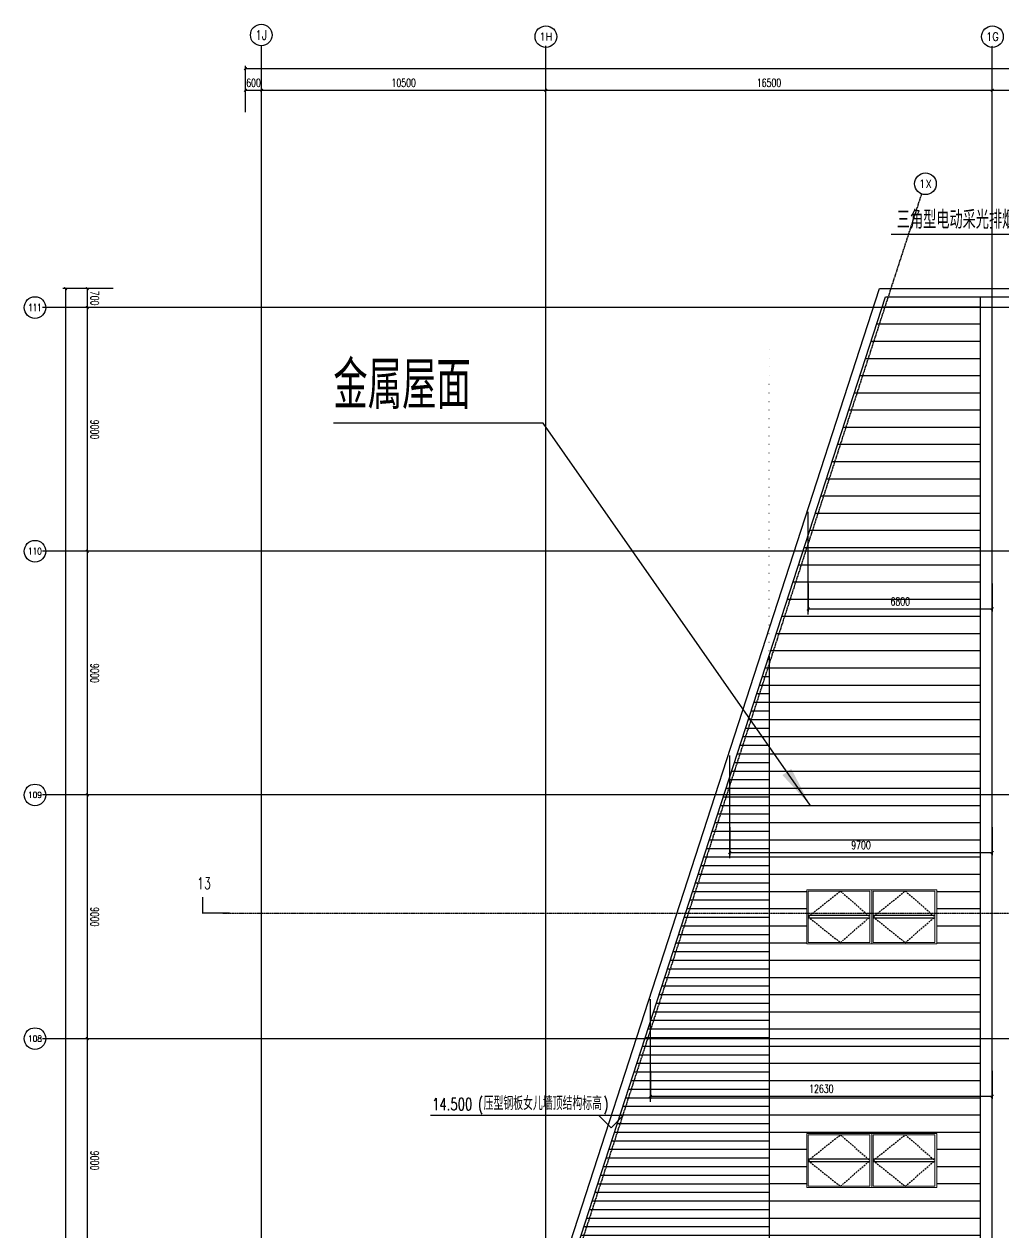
# Model space of a CAD drawing. Extents: x -954573 to 446329, y 489853 to 1226784.
# Drawn here: x 237270 to 273473, y 797650 to 842287 of the extents above; entities that cross this region are included whole.
import ezdxf
from ezdxf.enums import TextEntityAlignment as Align

# ---------------------------------------------------------------- set-up
doc = ezdxf.new("R2010")
doc.units = 0
doc.header["$LTSCALE"] = 10
doc.header["$MEASUREMENT"] = 0
for name, pattern in [('10平面$0$DOTE', [2.42, 2, -0.2, 0.02, -0.2]), ('10平面$0$HIDDEN', [9.525, 6.35, -3.175]), ('10平面$1$DASH', [0.35, 0.25, -0.1])]:
    doc.linetypes.add(name, pattern=pattern)
doc.layers.get('Defpoints').update_dxf_attribs({"color": 210})
for name, color, linetype in [('10平面$0$A-AXIS-D', 8, 'Continuous'), ('10平面$0$A-AXIS-DOTE', 8, '10平面$0$DOTE'), ('10平面$0$A-AXIS-SYMB', 8, 'Continuous'), ('10平面$0$A-HATCH-2', 8, 'Continuous'), ('10平面$0$A-LIN-V', 8, 'Continuous'), ('10平面$0$A-SFCE', 8, 'Continuous'), ('10平面$0$A-WINDOW', 8, 'Continuous'), ('10平面$0$AS-WALL', 8, 'Continuous'), ('10平面$0$DIM_SYMB', 8, 'Continuous'), ('10平面$0$PUB_TEXT', 8, 'Continuous'), ('10平面$0$参考线', 8, 'Continuous'), ('10平面$0$外框', 1, '10平面$0$HIDDEN'), ('A-LIN-V', 9, 'Continuous'), ('建-引出', 3, 'Continuous')]:
    doc.layers.add(name, color=color, linetype=linetype)
doc.layers.add('10平面$0$成型线', color=3, linetype='Continuous', lineweight=18)
doc.styles.add('10平面$0$_TCH_AXIS', font='COMPLEX', dxfattribs={"bigfont": 'GBCBIG'})
doc.styles.add('10平面$0$_TCH_DIM', font='SIMPLEX', dxfattribs={"bigfont": 'GBCBIG'})
doc.styles.add('10平面$0$_TCH_DIM_T3', font='SIMPLEX', dxfattribs={"width": 0.705882, "bigfont": 'GBCBIG'})
doc.styles.add('10平面$0$_TCH_LABEL', font='COMPLEX', dxfattribs={"bigfont": 'GBCBIG'})
doc.styles.add('10平面$0$Standard', font='gbenor.shx', dxfattribs={"bigfont": 'gbcbig.shx'})
doc.styles.add('A-STANDARD', font='SIMPLEX', dxfattribs={"bigfont": 'GBCBIG'})
doc.dimstyles.new('10平面$0$50', dxfattribs={"dimscale": 50, "dimtxt": 3.5, "dimasz": 1, "dimexe": 1, "dimexo": 2, "dimgap": 1.5, "dimtad": 1, "dimdec": 0, "dimzin": 12, "dimdsep": 46, "dimtxsty": '10平面$0$Standard', "dimblk": '10平面$0$_ArchTick', "dimcen": 0.1, "dimdle": 1, "dimclrd": 3, "dimclre": 3, "dimclrt": 7, "dimadec": 0, "dimazin": 0, "dimtfac": 1, "dimtdec": 0, "dimtix": 1, "dimtmove": 2, "dimatfit": 3, "dimfxl": 0, "dimtolj": 1, "dimtzin": 0, "dimarcsym": 0})
doc.dimstyles.new('10平面$0$_TCH_ARCH&&100', dxfattribs={"dimtxt": 297.5, "dimasz": 100, "dimexe": 100, "dimexo": 100, "dimgap": 126.25, "dimtad": 1, "dimdec": 0, "dimzin": 0, "dimdsep": 46, "dimtxsty": '10平面$0$_TCH_DIM_T3', "dimblk": '10平面$0$_ArchTick', "dimcen": 0.09, "dimclrt": 7, "dimazin": 2, "dimtfac": 1, "dimtdec": 0, "dimtix": 1, "dimtmove": 2, "dimatfit": 3, "dimfxl": 0, "dimtolj": 1, "dimtzin": 0, "dimarcsym": 0})

# ---------------------------------------------------------------- blocks, each defined once
blk = doc.blocks.new('10平面$0$rrrrrrrrrrrrrrrrrrrrr')
at = {"layer": '10平面$0$A-HATCH-2'}
h = blk.add_hatch(dxfattribs=at)
h.set_pattern_fill('ANSI31', color=256, scale=400, angle=135)
h.set_pattern_definition([(180, (-500100, 0), (-6e-14, -635), [])])
h.paths.add_polyline_path([(-227504.2, 832220), (-230998, 832220), (-234810.4, 820470.1), (-235304.2, 818948.4), (-235249.4, 746374.3), (-235304.2, 741420), (-227504.2, 741420)])
h = blk.add_hatch(dxfattribs=at)
h.set_pattern_fill('ANSI31', color=256, scale=200, angle=135)
h.set_pattern_definition([(180, (-500100, 0), (-3e-14, -317.5), [])])
h.paths.add_polyline_path([(-243104.2, 794908.6), (-235304.2, 818948.4), (-235304.2, 830430), (-235359, 746374.3), (-235304.2, 741420), (-243104.2, 741420)])
at = {"layer": '10平面$0$A-AXIS-SYMB'}
for p, q in [((-240690, 801980), (-247820, 801980)), ((-241140, 801530), (-241590, 801980)), ((-241140, 801530), (-240690, 801980))]:
    blk.add_line(p, q, dxfattribs=at)
at = {"layer": '10平面$0$A-LIN-V'}
blk.add_lwpolyline([(-227504.2, 832220), (-227504.2, 741420)], dxfattribs=at)
at = {"layer": '10平面$0$A-SFCE'}
for p, q in [((-254348.5, 760253.2), (-230998, 832220)), ((-230998, 832220), (-144154.2, 832220)), ((-235304.2, 818948.4), (-235304.2, 741420))]:
    blk.add_line(p, q, dxfattribs=at)
blk.add_lwpolyline([(-254054.1, 759320), (-254654.2, 759320), (-254654.2, 760283.3), (-231216.1, 832520), (-144154.2, 832520)], dxfattribs=at)
at = {"layer": '10平面$0$PUB_TEXT', "style": '10平面$0$_TCH_DIM', "width": 0.705882}
for s, height, p in [('14.500', 446.25, (-247755, 802180)), ('(', 446.2, (-246060, 802180)), (')', 446.2, (-241426.6, 802180))]:
    blk.add_text(s, height=height, dxfattribs=at).set_placement(p)
at = {"layer": '10平面$0$PUB_TEXT', "style": '10平面$0$_TCH_DIM'}
blk.add_text('压型钢板女儿墙顶结构标高', height=506.383, dxfattribs=at).set_placement((-245850, 802180))
blk = doc.blocks.new('10平面$0$_ArchTick')
at = {"color": 0, "linetype": 'ByBlock', "const_width": 0.4}
blk.add_lwpolyline([(-0.5, -0.5), (0.5, 0.5)], dxfattribs=at)
blk = doc.blocks.new('*D3461')
at = {"layer": 'Defpoints', "color": 3, "lineweight": -2}
for p, q in [((105263, -25409), (107363, -25409)), ((105313, -25069), (105313, -25459)), ((107313, -25069), (107313, -25459))]:
    blk.add_line(p, q, dxfattribs=at)
at = {"layer": 'Defpoints', "color": 0}
for p in [(105313, -24969), (107313, -24969), (107313, -25409)]:
    blk.add_point(p, dxfattribs=at)
at = {"layer": 'Defpoints', "color": 3, "lineweight": -2, "xscale": 50, "yscale": 50, "zscale": 50, "rotation": 180}
blk.add_blockref('10平面$0$_ArchTick', (105313, -25409), dxfattribs=at)
at = {"layer": 'Defpoints', "color": 3, "lineweight": -2, "xscale": 50, "yscale": 50, "zscale": 50}
blk.add_blockref('10平面$0$_ArchTick', (107313, -25409), dxfattribs=at)
at = {"layer": 'Defpoints', "color": 7, "insert": (106313, -25246), "char_height": 175, "attachment_point": 5, "style": '10平面$0$Standard'}
blk.add_mtext('\\A1;2000', dxfattribs=at)
blk = doc.blocks.new('*D3462')
at = {"layer": 'Defpoints', "color": 3, "lineweight": -2}
for p, q in [((105213, -22569), (104888, -22569)), ((104938, -22519), (104938, -25019)), ((105213, -24969), (104888, -24969))]:
    blk.add_line(p, q, dxfattribs=at)
at = {"layer": 'Defpoints', "color": 0}
for p in [(105313, -22569), (104938, -24969), (105313, -24969)]:
    blk.add_point(p, dxfattribs=at)
at = {"layer": 'Defpoints', "color": 3, "lineweight": -2, "xscale": 50, "yscale": 50, "zscale": 50}
for p, rotation in [((104938, -22569), 90), ((104938, -24969), 270)]:
    blk.add_blockref('10平面$0$_ArchTick', p, dxfattribs=dict(at, rotation=rotation))
at = {"layer": 'Defpoints', "color": 7, "insert": (104776, -23769), "char_height": 175, "attachment_point": 5, "rotation": 90, "style": '10平面$0$Standard'}
blk.add_mtext('\\A1;2400', dxfattribs=at)
blk = doc.blocks.new('*D3463')
at = {"layer": 'Defpoints', "color": 3, "lineweight": -2}
for p, q in [((105213, -20169), (104240, -20169)), ((104290, -20119), (104290, -25019)), ((105213, -24969), (104240, -24969))]:
    blk.add_line(p, q, dxfattribs=at)
at = {"layer": 'Defpoints', "color": 0}
for p in [(105313, -20169), (104290, -24969), (105313, -24969)]:
    blk.add_point(p, dxfattribs=at)
at = {"layer": 'Defpoints', "color": 3, "lineweight": -2, "xscale": 50, "yscale": 50, "zscale": 50}
for p, rotation in [((104290, -20169), 90), ((104290, -24969), 270)]:
    blk.add_blockref('10平面$0$_ArchTick', p, dxfattribs=dict(at, rotation=rotation))
at = {"layer": 'Defpoints', "color": 7, "insert": (104128, -22569), "char_height": 175, "attachment_point": 5, "rotation": 90, "style": '10平面$0$Standard'}
blk.add_mtext('\\A1;4800', dxfattribs=at)
blk = doc.blocks.new('*D3464')
at = {"layer": 'Defpoints', "color": 3, "lineweight": -2}
for p, q in [((105213, -20169), (104888, -20169)), ((104938, -20119), (104938, -22619)), ((105213, -22569), (104888, -22569))]:
    blk.add_line(p, q, dxfattribs=at)
at = {"layer": 'Defpoints', "color": 0}
for p in [(105313, -20169), (104938, -22569), (105313, -22569)]:
    blk.add_point(p, dxfattribs=at)
at = {"layer": 'Defpoints', "color": 3, "lineweight": -2, "xscale": 50, "yscale": 50, "zscale": 50}
for p, rotation in [((104938, -20169), 90), ((104938, -22569), 270)]:
    blk.add_blockref('10平面$0$_ArchTick', p, dxfattribs=dict(at, rotation=rotation))
at = {"layer": 'Defpoints', "color": 7, "insert": (104776, -21369), "char_height": 175, "attachment_point": 5, "rotation": 90, "style": '10平面$0$Standard'}
blk.add_mtext('\\A1;2400', dxfattribs=at)
blk = doc.blocks.new('*D2922')
at = {"layer": '10平面$0$A-AXIS-D', "color": 0, "lineweight": -2}
for p, q in [((-38704, 0), (-39762, 0)), ((-39662, 0), (-39662, -9000)), ((-38704, -9000), (-39762, -9000))]:
    blk.add_line(p, q, dxfattribs=at)
at = {"layer": 'Defpoints', "color": 0}
for p in [(-38604, 0), (-39662, -9000), (-38604, -9000)]:
    blk.add_point(p, dxfattribs=at)
at = {"layer": '10平面$0$A-AXIS-D', "color": 0, "lineweight": -2, "xscale": 100, "yscale": 100, "zscale": 100}
for p, rotation in [((-39662, 0), 90), ((-39662, -9000), 270)]:
    blk.add_blockref('10平面$0$_ArchTick', p, dxfattribs=dict(at, rotation=rotation))
at = {"layer": '10平面$0$A-AXIS-D', "color": 7, "insert": (-39387, -4500), "char_height": 297.5, "attachment_point": 5, "rotation": 270, "style": '10平面$0$_TCH_DIM_T3'}
blk.add_mtext('\\A1;9000', dxfattribs=at)
blk = doc.blocks.new('*D2923')
at = {"layer": '10平面$0$A-AXIS-D', "color": 0, "lineweight": -2}
for p, q in [((-38704, 9000), (-39762, 9000)), ((-39662, 9000), (-39662, 0)), ((-38704, 0), (-39762, 0))]:
    blk.add_line(p, q, dxfattribs=at)
at = {"layer": 'Defpoints', "color": 0}
for p in [(-38604, 9000), (-39662, 0), (-38604, 0)]:
    blk.add_point(p, dxfattribs=at)
at = {"layer": '10平面$0$A-AXIS-D', "color": 0, "lineweight": -2, "xscale": 100, "yscale": 100, "zscale": 100}
for p, rotation in [((-39662, 9000), 90), ((-39662, 0), 270)]:
    blk.add_blockref('10平面$0$_ArchTick', p, dxfattribs=dict(at, rotation=rotation))
at = {"layer": '10平面$0$A-AXIS-D', "color": 7, "insert": (-39387, 4500), "char_height": 297.5, "attachment_point": 5, "rotation": 270, "style": '10平面$0$_TCH_DIM_T3'}
blk.add_mtext('\\A1;9000', dxfattribs=at)
blk = doc.blocks.new('*D2924')
at = {"layer": '10平面$0$A-AXIS-D', "color": 0, "lineweight": -2}
for p, q in [((-38704, 18000), (-39762, 18000)), ((-39662, 18000), (-39662, 9000)), ((-38704, 9000), (-39762, 9000))]:
    blk.add_line(p, q, dxfattribs=at)
at = {"layer": 'Defpoints', "color": 0}
for p in [(-38604, 18000), (-39662, 9000), (-38604, 9000)]:
    blk.add_point(p, dxfattribs=at)
at = {"layer": '10平面$0$A-AXIS-D', "color": 0, "lineweight": -2, "xscale": 100, "yscale": 100, "zscale": 100}
for p, rotation in [((-39662, 18000), 90), ((-39662, 9000), 270)]:
    blk.add_blockref('10平面$0$_ArchTick', p, dxfattribs=dict(at, rotation=rotation))
at = {"layer": '10平面$0$A-AXIS-D', "color": 7, "insert": (-39387, 13500), "char_height": 297.5, "attachment_point": 5, "rotation": 270, "style": '10平面$0$_TCH_DIM_T3'}
blk.add_mtext('\\A1;9000', dxfattribs=at)
blk = doc.blocks.new('*D2925')
at = {"layer": '10平面$0$A-AXIS-D', "color": 0, "lineweight": -2}
for p, q in [((-38704, 27000), (-39762, 27000)), ((-39662, 27000), (-39662, 18000)), ((-38704, 18000), (-39762, 18000))]:
    blk.add_line(p, q, dxfattribs=at)
at = {"layer": 'Defpoints', "color": 0}
for p in [(-38604, 27000), (-39662, 18000), (-38604, 18000)]:
    blk.add_point(p, dxfattribs=at)
at = {"layer": '10平面$0$A-AXIS-D', "color": 0, "lineweight": -2, "xscale": 100, "yscale": 100, "zscale": 100}
for p, rotation in [((-39662, 27000), 90), ((-39662, 18000), 270)]:
    blk.add_blockref('10平面$0$_ArchTick', p, dxfattribs=dict(at, rotation=rotation))
at = {"layer": '10平面$0$A-AXIS-D', "color": 7, "insert": (-39387, 22500), "char_height": 297.5, "attachment_point": 5, "rotation": 270, "style": '10平面$0$_TCH_DIM_T3'}
blk.add_mtext('\\A1;9000', dxfattribs=at)
blk = doc.blocks.new('*D2926')
at = {"layer": '10平面$0$A-AXIS-D', "color": 0, "lineweight": -2}
for p, q in [((-38704, 27700), (-39762, 27700)), ((-39662, 27700), (-39662, 27000)), ((-38704, 27000), (-39762, 27000))]:
    blk.add_line(p, q, dxfattribs=at)
at = {"layer": 'Defpoints', "color": 0}
for p in [(-38604, 27700), (-39662, 27000), (-38604, 27000)]:
    blk.add_point(p, dxfattribs=at)
at = {"layer": '10平面$0$A-AXIS-D', "color": 0, "lineweight": -2, "xscale": 100, "yscale": 100, "zscale": 100}
for p, rotation in [((-39662, 27700), 90), ((-39662, 27000), 270)]:
    blk.add_blockref('10平面$0$_ArchTick', p, dxfattribs=dict(at, rotation=rotation))
at = {"layer": '10平面$0$A-AXIS-D', "color": 7, "insert": (-39387, 27350), "char_height": 297.5, "attachment_point": 5, "rotation": 270, "style": '10平面$0$_TCH_DIM_T3'}
blk.add_mtext('\\A1;700', dxfattribs=at)
blk = doc.blocks.new('*D2927')
at = {"layer": '10平面$0$A-AXIS-D', "color": 0, "lineweight": -2}
for p, q in [((-33818, 34220), (-33818, 35127)), ((-33818, 35027), (-33218, 35027)), ((-33218, 34220), (-33218, 35127))]:
    blk.add_line(p, q, dxfattribs=at)
at = {"layer": 'Defpoints', "color": 0}
for p in [(-33218, 35027), (-33818, 34120), (-33218, 34120)]:
    blk.add_point(p, dxfattribs=at)
at = {"layer": '10平面$0$A-AXIS-D', "color": 0, "lineweight": -2, "xscale": 100, "yscale": 100, "zscale": 100, "rotation": 180}
blk.add_blockref('10平面$0$_ArchTick', (-33818, 35027), dxfattribs=at)
at = {"layer": '10平面$0$A-AXIS-D', "color": 0, "lineweight": -2, "xscale": 100, "yscale": 100, "zscale": 100}
blk.add_blockref('10平面$0$_ArchTick', (-33218, 35027), dxfattribs=at)
at = {"layer": '10平面$0$A-AXIS-D', "color": 7, "insert": (-33518, 35302), "char_height": 297.5, "attachment_point": 5, "style": '10平面$0$_TCH_DIM_T3'}
blk.add_mtext('\\A1;600', dxfattribs=at)
blk = doc.blocks.new('*D2928')
at = {"layer": '10平面$0$A-AXIS-D', "color": 0, "lineweight": -2}
for p, q in [((-33218, 34220), (-33218, 35127)), ((-33218, 35027), (-22718, 35027)), ((-22718, 34220), (-22718, 35127))]:
    blk.add_line(p, q, dxfattribs=at)
at = {"layer": 'Defpoints', "color": 0}
for p in [(-22718, 35027), (-33218, 34120), (-22718, 34120)]:
    blk.add_point(p, dxfattribs=at)
at = {"layer": '10平面$0$A-AXIS-D', "color": 0, "lineweight": -2, "xscale": 100, "yscale": 100, "zscale": 100, "rotation": 180}
blk.add_blockref('10平面$0$_ArchTick', (-33218, 35027), dxfattribs=at)
at = {"layer": '10平面$0$A-AXIS-D', "color": 0, "lineweight": -2, "xscale": 100, "yscale": 100, "zscale": 100}
blk.add_blockref('10平面$0$_ArchTick', (-22718, 35027), dxfattribs=at)
at = {"layer": '10平面$0$A-AXIS-D', "color": 7, "insert": (-27968, 35302), "char_height": 297.5, "attachment_point": 5, "style": '10平面$0$_TCH_DIM_T3'}
blk.add_mtext('\\A1;10500', dxfattribs=at)
blk = doc.blocks.new('*D2929')
at = {"layer": '10平面$0$A-AXIS-D', "color": 0, "lineweight": -2}
for p, q in [((-22718, 34220), (-22718, 35127)), ((-22718, 35027), (-6218, 35027)), ((-6218, 34220), (-6218, 35127))]:
    blk.add_line(p, q, dxfattribs=at)
at = {"layer": 'Defpoints', "color": 0}
for p in [(-6218, 35027), (-22718, 34120), (-6218, 34120)]:
    blk.add_point(p, dxfattribs=at)
at = {"layer": '10平面$0$A-AXIS-D', "color": 0, "lineweight": -2, "xscale": 100, "yscale": 100, "zscale": 100, "rotation": 180}
blk.add_blockref('10平面$0$_ArchTick', (-22718, 35027), dxfattribs=at)
at = {"layer": '10平面$0$A-AXIS-D', "color": 0, "lineweight": -2, "xscale": 100, "yscale": 100, "zscale": 100}
blk.add_blockref('10平面$0$_ArchTick', (-6218, 35027), dxfattribs=at)
at = {"layer": '10平面$0$A-AXIS-D', "color": 7, "insert": (-14468, 35302), "char_height": 297.5, "attachment_point": 5, "style": '10平面$0$_TCH_DIM_T3'}
blk.add_mtext('\\A1;16500', dxfattribs=at)
blk = doc.blocks.new('*D2930')
at = {"layer": '10平面$0$A-AXIS-D', "color": 0, "lineweight": -2}
for p, q in [((-6218, 34220), (-6218, 35127)), ((-6218, 35027), (10282, 35027)), ((10282, 34220), (10282, 35127))]:
    blk.add_line(p, q, dxfattribs=at)
at = {"layer": 'Defpoints', "color": 0}
for p in [(10282, 35027), (-6218, 34120), (10282, 34120)]:
    blk.add_point(p, dxfattribs=at)
at = {"layer": '10平面$0$A-AXIS-D', "color": 0, "lineweight": -2, "xscale": 100, "yscale": 100, "zscale": 100, "rotation": 180}
blk.add_blockref('10平面$0$_ArchTick', (-6218, 35027), dxfattribs=at)
at = {"layer": '10平面$0$A-AXIS-D', "color": 0, "lineweight": -2, "xscale": 100, "yscale": 100, "zscale": 100}
blk.add_blockref('10平面$0$_ArchTick', (10282, 35027), dxfattribs=at)
at = {"layer": '10平面$0$A-AXIS-D', "color": 7, "insert": (2032, 35302), "char_height": 297.5, "attachment_point": 5, "style": '10平面$0$_TCH_DIM_T3'}
blk.add_mtext('\\A1;16500', dxfattribs=at)
blk = doc.blocks.new('*D3041')
at = {"layer": '10平面$0$A-AXIS-D', "color": 0, "lineweight": -2}
for p, q in [((-33818, 34320), (-33818, 35927)), ((-33818, 35827), (92682, 35827)), ((92682, 34320), (92682, 35927))]:
    blk.add_line(p, q, dxfattribs=at)
at = {"layer": 'Defpoints', "color": 0}
for p in [(92682, 35827), (-33818, 34220), (92682, 34220)]:
    blk.add_point(p, dxfattribs=at)
at = {"layer": '10平面$0$A-AXIS-D', "color": 0, "lineweight": -2, "xscale": 100, "yscale": 100, "zscale": 100, "rotation": 180}
blk.add_blockref('10平面$0$_ArchTick', (-33818, 35827), dxfattribs=at)
at = {"layer": '10平面$0$A-AXIS-D', "color": 0, "lineweight": -2, "xscale": 100, "yscale": 100, "zscale": 100}
blk.add_blockref('10平面$0$_ArchTick', (92682, 35827), dxfattribs=at)
at = {"layer": '10平面$0$A-AXIS-D', "color": 7, "insert": (29432, 36102), "char_height": 297.5, "attachment_point": 5, "style": '10平面$0$_TCH_DIM_T3'}
blk.add_mtext('\\A1;126500', dxfattribs=at)
blk = doc.blocks.new('*D3044')
at = {"layer": '10平面$0$A-AXIS-D', "color": 0, "lineweight": -2}
for p, q in [((-38804, 27700), (-40562, 27700)), ((-40462, 27700), (-40462, -63700)), ((-38804, -63700), (-40562, -63700))]:
    blk.add_line(p, q, dxfattribs=at)
at = {"layer": 'Defpoints', "color": 0}
for p in [(-38704, 27700), (-40462, -63700), (-38704, -63700)]:
    blk.add_point(p, dxfattribs=at)
at = {"layer": '10平面$0$A-AXIS-D', "color": 0, "lineweight": -2, "xscale": 100, "yscale": 100, "zscale": 100}
for p, rotation in [((-40462, 27700), 90), ((-40462, -63700), 270)]:
    blk.add_blockref('10平面$0$_ArchTick', p, dxfattribs=dict(at, rotation=rotation))
at = {"layer": '10平面$0$A-AXIS-D', "color": 7, "insert": (-40187, -18000), "char_height": 297.5, "attachment_point": 5, "rotation": 270, "style": '10平面$0$_TCH_DIM_T3'}
blk.add_mtext('\\A1;91400', dxfattribs=at)
blk = doc.blocks.new('*D3155')
at = {"layer": '10平面$0$A-AXIS-D', "color": 0, "lineweight": -2}
for p, q in [((-13018, 16810), (-13018, 15773)), ((-6218, 16810), (-6218, 15773)), ((-13018, 15873), (-6218, 15873))]:
    blk.add_line(p, q, dxfattribs=at)
at = {"layer": 'Defpoints', "color": 0}
for p in [(-13018, 16910), (-6218, 16910), (-6218, 15873)]:
    blk.add_point(p, dxfattribs=at)
at = {"layer": '10平面$0$A-AXIS-D', "color": 0, "lineweight": -2, "xscale": 100, "yscale": 100, "zscale": 100, "rotation": 180}
blk.add_blockref('10平面$0$_ArchTick', (-13018, 15873), dxfattribs=at)
at = {"layer": '10平面$0$A-AXIS-D', "color": 0, "lineweight": -2, "xscale": 100, "yscale": 100, "zscale": 100}
blk.add_blockref('10平面$0$_ArchTick', (-6218, 15873), dxfattribs=at)
at = {"layer": '10平面$0$A-AXIS-D', "color": 7, "insert": (-9618, 16148), "char_height": 297.5, "attachment_point": 5, "style": '10平面$0$_TCH_DIM_T3'}
blk.add_mtext('\\A1;6800', dxfattribs=at)
blk = doc.blocks.new('*D3156')
at = {"layer": '10平面$0$A-AXIS-D', "color": 0, "lineweight": -2}
for p, q in [((-15918, 7810), (-15918, 6773)), ((-6218, 7810), (-6218, 6773)), ((-15918, 6873), (-6218, 6873))]:
    blk.add_line(p, q, dxfattribs=at)
at = {"layer": 'Defpoints', "color": 0}
for p in [(-15918, 7910), (-6218, 7910), (-6218, 6873)]:
    blk.add_point(p, dxfattribs=at)
at = {"layer": '10平面$0$A-AXIS-D', "color": 0, "lineweight": -2, "xscale": 100, "yscale": 100, "zscale": 100, "rotation": 180}
blk.add_blockref('10平面$0$_ArchTick', (-15918, 6873), dxfattribs=at)
at = {"layer": '10平面$0$A-AXIS-D', "color": 0, "lineweight": -2, "xscale": 100, "yscale": 100, "zscale": 100}
blk.add_blockref('10平面$0$_ArchTick', (-6218, 6873), dxfattribs=at)
at = {"layer": '10平面$0$A-AXIS-D', "color": 7, "insert": (-11068, 7148), "char_height": 297.5, "attachment_point": 5, "style": '10平面$0$_TCH_DIM_T3'}
blk.add_mtext('\\A1;9700', dxfattribs=at)
blk = doc.blocks.new('*D3157')
at = {"layer": '10平面$0$A-AXIS-D', "color": 0, "lineweight": -2}
for p, q in [((-18848, -1190), (-18848, -2227)), ((-6218, -1190), (-6218, -2227)), ((-18848, -2127), (-6218, -2127))]:
    blk.add_line(p, q, dxfattribs=at)
at = {"layer": 'Defpoints', "color": 0}
for p in [(-18848, -1090), (-6218, -1090), (-6218, -2127)]:
    blk.add_point(p, dxfattribs=at)
at = {"layer": '10平面$0$A-AXIS-D', "color": 0, "lineweight": -2, "xscale": 100, "yscale": 100, "zscale": 100, "rotation": 180}
blk.add_blockref('10平面$0$_ArchTick', (-18848, -2127), dxfattribs=at)
at = {"layer": '10平面$0$A-AXIS-D', "color": 0, "lineweight": -2, "xscale": 100, "yscale": 100, "zscale": 100}
blk.add_blockref('10平面$0$_ArchTick', (-6218, -2127), dxfattribs=at)
at = {"layer": '10平面$0$A-AXIS-D', "color": 7, "insert": (-12533, -1852), "char_height": 297.5, "attachment_point": 5, "style": '10平面$0$_TCH_DIM_T3'}
blk.add_mtext('\\A1;12630', dxfattribs=at)
blk = doc.blocks.new('10平面$0$tc')
blk.add_wipeout([(105308.2, -20169.2), (105308.2, -24969.2), (107308.2, -24969.2), (107308.1, -20169.2)]).dxf.layer = '10平面$0$参考线'
at = {"color": 2}
for p, q in [((106262.8, -20239.2), (106262.8, -22524.2)), ((106363.6, -20239.2), (106363.6, -22524.2)), ((106262.8, -22639.2), (106262.8, -24924.2)), ((106363.6, -22639.2), (106363.6, -24924.2))]:
    blk.add_line(p, q, dxfattribs=at)
at = {"layer": '10平面$0$外框'}
for points in [[(106313.2, -22524.2), (105363.2, -21331.7), (106313.2, -20239.2)], [(106313.2, -22524.2), (107263.2, -21331.7), (106313.2, -20239.2)], [(106313.2, -24924.2), (105363.2, -23731.7), (106313.2, -22639.2)], [(106313.2, -24924.2), (107263.2, -23731.7), (106313.2, -22639.2)]]:
    blk.add_lwpolyline(points, dxfattribs=at)
at = {"layer": '10平面$0$成型线'}
for p, q in [((105313.2, -22569.2), (107313.2, -22569.2)), ((105313.2, -24969.2), (107313.2, -24969.2))]:
    blk.add_line(p, q, dxfattribs=at)
for points in [[(105313.2, -22569.2), (105313.2, -20169.2), (107313.2, -20169.2), (107313.2, -22569.2)], [(105313.2, -24969.2), (105313.2, -22569.2), (107313.2, -22569.2), (107313.2, -24969.2)]]:
    blk.add_lwpolyline(points, dxfattribs=at)
for points in [[(105363.2, -22524.2), (107263.2, -22524.2), (107263.2, -20239.2), (105363.2, -20239.2)], [(105363.2, -24924.2), (107263.2, -24924.2), (107263.2, -22639.2), (105363.2, -22639.2)]]:
    blk.add_lwpolyline(points, close=True, dxfattribs=at)
at = {"layer": 'Defpoints'}
for p1, p2, distance, picture, middle in [((105313.2, -20169.2), (105313.2, -24969.2), -1023.2, '*D3463', (104127.5, -22569.2)), ((105313.2, -20169.2), (105313.2, -22569.2), -374.7, '*D3464', (104776, -21369.2)), ((105313.2, -22569.2), (105313.2, -24969.2), -374.7, '*D3462', (104776, -23769.2)), ((105313.2, -24969.2), (107313.2, -24969.2), -439.5, '*D3461', (106313.2, -25246.3))]:
    dim = blk.add_aligned_dim(p1=p1, p2=p2, distance=distance, dimstyle='10平面$0$50', dxfattribs=at)
    dim.commit()
    dim.dimension.update_dxf_attribs({"geometry": picture, "text_midpoint": middle})
blk = doc.blocks.new('10平面$0$242343243')
at = {"layer": 'Defpoints', "xscale": -1, "rotation": 270}
for p in [(291165, 703007), (291165, 694007)]:
    blk.add_blockref('10平面$0$tc', p, dxfattribs=at)
blk = doc.blocks.new('10平面$0$dote')
at = {"layer": '10平面$0$A-AXIS-D'}
for centre in [(-33230.7, 37067.1), (-22712.7, 37006.1), (-6212.7, 37006.1), (-8688.5, 31572.4), (-41593.5, 27001.1), (-41593.5, 18001.1), (-41593.5, 9001.1), (-41593.5, 1.1)]:
    blk.add_circle(centre, 400, dxfattribs=at)
at = {"layer": '10平面$0$A-AXIS-DOTE'}
for p, q in [((-33217.8, -68988.9), (-33217.8, 36667.3)), ((-22717.8, -68994), (-22717.8, 36662.3)), ((-6217.8, -68993.9), (-6217.8, 36662.3)), ((76282.2, 27000), (-41310, 27000)), ((-13017.8, 15670), (-13017.8, 19460)), ((76282.2, 18000), (-41310, 18000)), ((-15917.8, 6670), (-15917.8, 10460)), ((76282.2, 9000), (-41310, 9000)), ((-18847.8, -2330), (-18847.8, 1460)), ((76282.2, 0), (-41310, 0))]:
    blk.add_line(p, q, dxfattribs=at)
at = {"layer": '10平面$0$A-AXIS-DOTE', "ltscale": 2}
blk.add_lwpolyline([(-35305.3, -50417.4), (-8818.8, 31214.7)], dxfattribs=at)
at = {"layer": '10平面$0$DIM_SYMB', "const_width": 50}
blk.add_lwpolyline([(-35397.4, 5237.4), (-35397.4, 4637.4), (-34397.4, 4637.4)], dxfattribs=at)
at = {"layer": '10平面$0$DIM_SYMB', "linetype": '10平面$1$DASH', "ltscale": 3}
blk.add_lwpolyline([(-34652.4, 4637.4), (-516.1, 4637.4)], dxfattribs=at)
at = {"layer": '10平面$0$PUB_TEXT', "style": '10平面$0$_TCH_AXIS'}
for s, height, p, p2 in [('1J', 351.87, (-33448.5, 36891.2), (-33012.9, 36891.2)), ('1H', 288.12, (-22952.8, 36862.1), (-22472.6, 36862.1)), ('1G', 300.65, (-6448.9, 36855.8), (-5976.5, 36855.8)), ('1X', 300.65, (-8924.7, 31422.1), (-8452.3, 31422.1)), ('111', 265.5, (-41840, 26868.4), (-41347, 26868.4)), ('110', 241.21, (-41846.2, 17880.5), (-41340.8, 17880.5)), ('109', 220.59, (-41850.9, 8890.8), (-41336.2, 8890.8)), ('108', 220.59, (-41850.9, -109.2), (-41336.2, -109.2))]:
    blk.add_text(s, height=height, dxfattribs=at).set_placement(p, p2, align=Align.FIT)
at = {"layer": '10平面$0$PUB_TEXT', "style": '10平面$0$_TCH_LABEL', "width": 0.705882}
blk.add_text('13', height=425, dxfattribs=at).set_placement((-35604.5, 5524.9))
at = {"layer": '10平面$0$A-AXIS-D'}
for base, p1, p2, picture, middle in [((92682.2, 35826.7), (-33817.8, 34220), (92682.2, 34220), '*D3041', (29432.2, 36101.7)), ((-33217.8, 35026.7), (-33817.8, 34120), (-33217.8, 34120), '*D2927', (-33517.8, 35301.7)), ((-22717.8, 35026.7), (-33217.8, 34120), (-22717.8, 34120), '*D2928', (-27967.8, 35301.7)), ((-6217.8, 35026.7), (-22717.8, 34120), (-6217.8, 34120), '*D2929', (-14467.8, 35301.7)), ((10282.2, 35026.7), (-6217.8, 34120), (10282.2, 34120), '*D2930', (2032.2, 35301.7)), ((-6217.8, 15872.5), (-13017.8, 16910), (-6217.8, 16910), '*D3155', (-9617.8, 16147.5)), ((-6217.8, 6872.5), (-15917.8, 7910), (-6217.8, 7910), '*D3156', (-11067.8, 7147.5)), ((-6217.8, -2127.5), (-18847.8, -1090), (-6217.8, -1090), '*D3157', (-12532.8, -1852.5))]:
    dim = blk.add_linear_dim(base=base, p1=p1, p2=p2, angle=0, dimstyle='10平面$0$_TCH_ARCH&&100', override={"dimgap": 0}, dxfattribs=at)
    dim.commit()
    dim.dimension.update_dxf_attribs({"geometry": picture, "text_midpoint": middle, "dimtype": 129})
for base, p1, p2, picture, middle in [((-40461.9, -63700), (-38703.6, 27700), (-38703.6, -63700), '*D3044', (-40186.9, -18000)), ((-39661.9, 27000), (-38603.6, 27700), (-38603.6, 27000), '*D2926', (-39386.9, 27350)), ((-39661.9, 18000), (-38603.6, 27000), (-38603.6, 18000), '*D2925', (-39386.9, 22500)), ((-39661.9, 9000), (-38603.6, 18000), (-38603.6, 9000), '*D2924', (-39386.9, 13500)), ((-39661.9, 0), (-38603.6, 9000), (-38603.6, 0), '*D2923', (-39386.9, 4500)), ((-39661.9, -9000), (-38603.6, 0), (-38603.6, -9000), '*D2922', (-39386.9, -4500))]:
    dim = blk.add_linear_dim(base=base, p1=p1, p2=p2, angle=270, dimstyle='10平面$0$_TCH_ARCH&&100', override={"dimgap": 0}, dxfattribs=at)
    dim.commit()
    dim.dimension.update_dxf_attribs({"geometry": picture, "text_midpoint": middle, "dimtype": 129, "text_rotation": 270})
blk = doc.blocks.new('10平面')
at = {"layer": '10平面$0$A-AXIS-SYMB'}
blk.add_line((276670, 834520), (269310, 834520), dxfattribs=at)
blk.add_blockref('10平面$0$rrrrrrrrrrrrrrrrrrrrr', (500100, 0))
at = {"layer": '10平面$0$PUB_TEXT', "style": '10平面$0$_TCH_DIM'}
blk.add_text('三角型电动采光排烟天窗（余同）', height=675.177, dxfattribs=at).set_placement((269520, 834730))
at = {"layer": '10平面$0$A-WINDOW'}
blk.add_blockref('10平面$0$242343243', (0, 0), dxfattribs=at)
at = {"layer": '10平面$0$AS-WALL'}
blk.add_blockref('10平面$0$dote', (279263.6, 804820), dxfattribs=at)

msp = doc.modelspace()

# ---------------------------------------------------------------- block references
at = {"layer": 'A-LIN-V'}
msp.add_blockref('10平面', (0, 0), dxfattribs=at)

# ---------------------------------------------------------------- next in the draw order: hatches: boundary and pattern name
at = {"layer": '建-引出'}
msp.add_hatch(color=256, dxfattribs=at).paths.add_polyline_path([(266315.8, 813440), (265619.9, 814783.8), (265292.1, 814554.5)], flags=17)

# ---------------------------------------------------------------- next in the draw order: linework, layer by layer
for p, q in [((256445.8, 827550), (248695.8, 827550)), ((266315.8, 813440), (256445.8, 827550))]:
    msp.add_line(p, q, dxfattribs=at)

# ---------------------------------------------------------------- next in the draw order: texts
at = {"layer": '建-引出', "color": 7, "style": 'A-STANDARD'}
msp.add_text('金属屋面', height=1762.96, dxfattribs=at).set_placement((248695.8, 828075))

doc.saveas('drawing.dxf')
